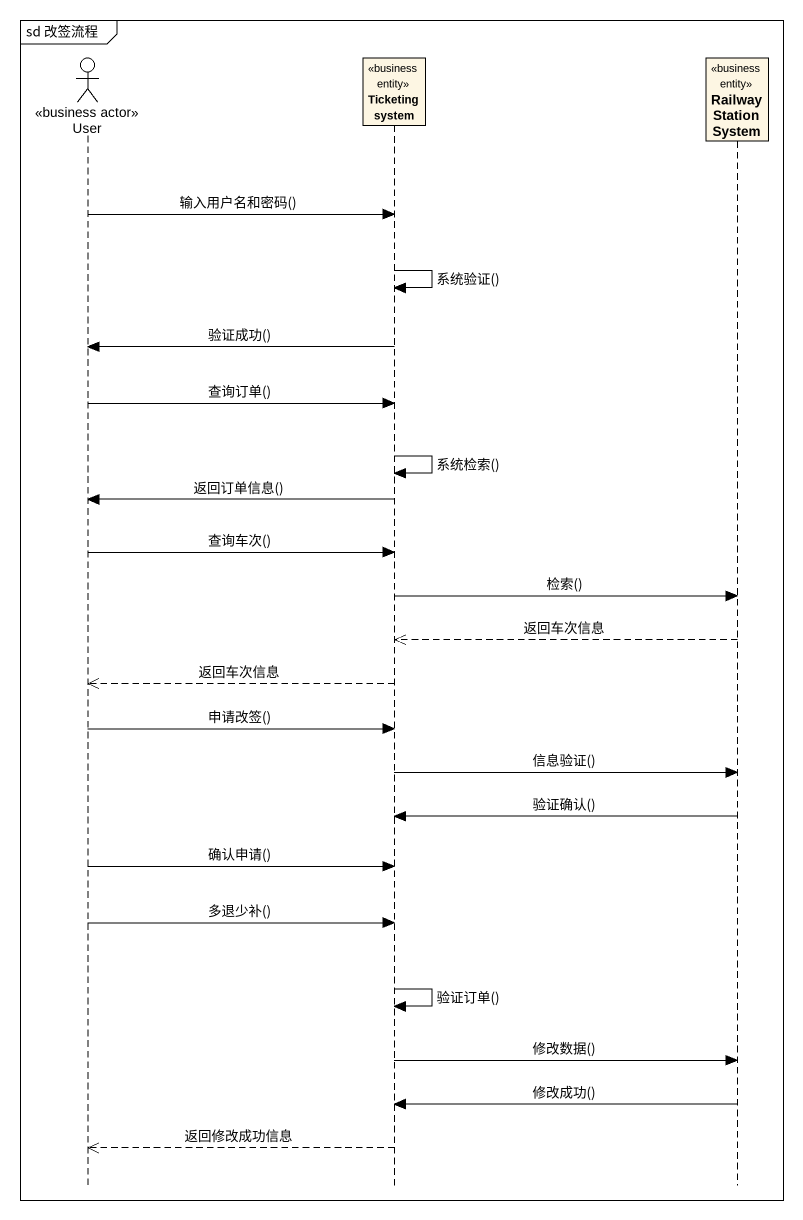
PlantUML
@startuml
mainframe sd 改签流程
hide footbox
actor User <<business actor>>
participant "Ticketing system" as Ticketing_system <<business entity>>
participant "Railway Station System" as Railway_Station_System <<business entity>>

User -> Ticketing_system : 输入用户名和密码()
Ticketing_system -> Ticketing_system : 系统验证()
Ticketing_system -> User : 验证成功()
User -> Ticketing_system : 查询订单()
Ticketing_system -> Ticketing_system : 系统检索()
Ticketing_system -> User : 返回订单信息()
User -> Ticketing_system : 查询车次()
Ticketing_system -> Railway_Station_System : 检索()
Railway_Station_System -->> Ticketing_system : 返回车次信息
Ticketing_system -->> User : 返回车次信息
User -> Ticketing_system : 申请改签()
Ticketing_system -> Railway_Station_System : 信息验证()
Railway_Station_System -> Ticketing_system : 验证确认()
User -> Ticketing_system : 确认申请()
User -> Ticketing_system : 多退少补()
Ticketing_system -> Ticketing_system : 验证订单()
Ticketing_system -> Railway_Station_System : 修改数据()
Railway_Station_System -> Ticketing_system : 修改成功()
Ticketing_system -->> User : 返回修改成功信息
@enduml
